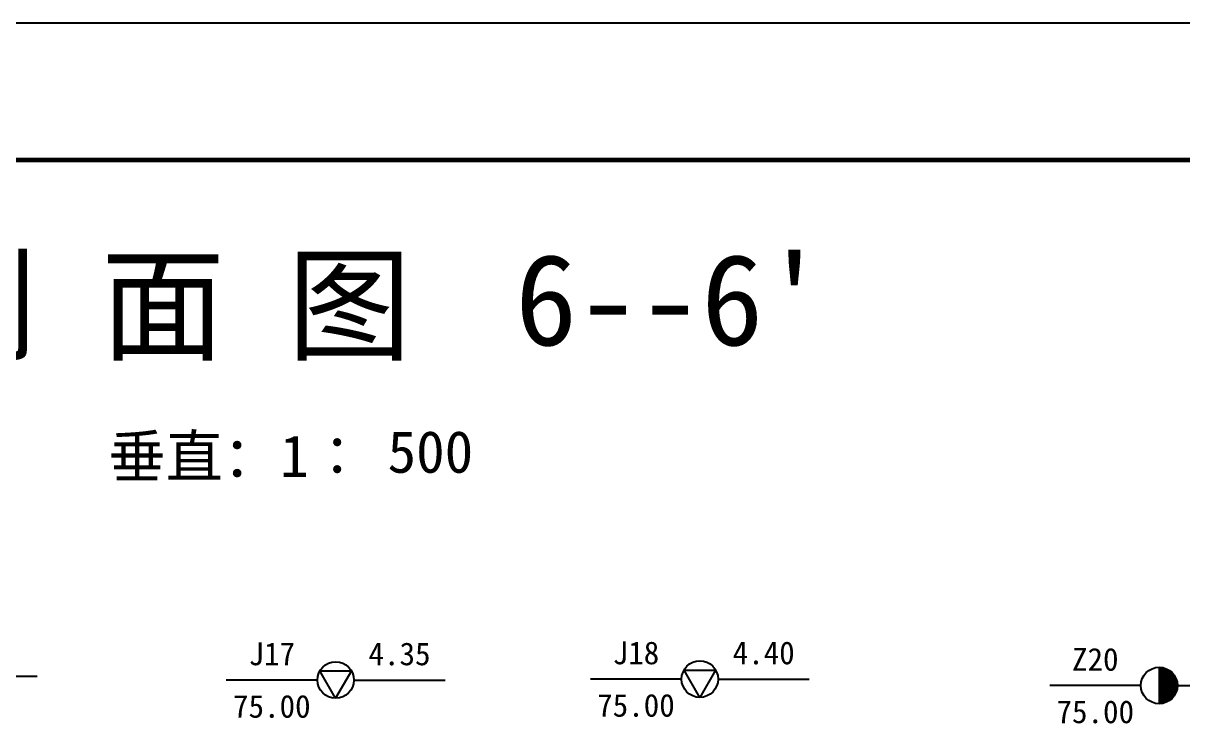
# Model space of a CAD drawing. Extents: x -37 to 3540, y -1485 to 297.
# Drawn here: x 2369.2 to 2496.4, y 220 to 297 of the extents above; entities that cross this region are included whole.
import ezdxf
from ezdxf.enums import TextEntityAlignment as Align

# ---------------------------------------------------------------- set-up
doc = ezdxf.new("R2010")
doc.units = 0
doc.layers.get('0').update_dxf_attribs({"linetype": 'CONTINUOUS'})
doc.layers.add('FRAME', color=7, linetype='CONTINUOUS')
doc.layers.add('HOLE', color=41, linetype='CONTINUOUS')
doc.styles.add('ST', font='')
doc.styles.get('ST').set_extended_font_data('SimSun')

# ---------------------------------------------------------------- blocks, each defined once
blk = doc.blocks.new('图头_剖面图A3')
at = {"style": 'ST'}
for s, height, p in [('工 程 地 质 剖 面 图', 10, (-15.09, 10.79)), ('比例尺：水平：1∶            垂直：1∶', 4.6, (-11.5, -5.76))]:
    blk.add_text(s, height=height, dxfattribs=at).set_placement(p, align=Align.MIDDLE_CENTER)
for tag, height, p in [('01_剖面号', 10, (64.41, 11.39)), ('03＿纵向比例', 4.6, (50.43, -5.28)), ('02_横向比例', 4.6, (-18.82, -5.99))]:
    blk.add_attdef(tag, text='', height=height, dxfattribs=at).set_placement(p, align=Align.MIDDLE_LEFT)
blk = doc.blocks.new('H_cpt_hole')
for p, q in [((-1.73, 1), (1.73, 1)), ((0, -2), (-1.73, 1)), ((1.73, 1), (0, -2))]:
    blk.add_line(p, q)
blk.add_circle((0, 0), 2)
blk = doc.blocks.new('H_sam_hole')
blk.add_line((0, 2), (0, -2))
at = {"const_width": 2}
blk.add_lwpolyline([(0, -1, 0.414214), (1, 0, 0.414214), (0, 1, 1)], format="xyb", dxfattribs=at)
blk.add_circle((0, 0), 2)

msp = doc.modelspace()

# ---------------------------------------------------------------- linework, layer by layer
at = {"layer": 'FRAME', "color": 245, "linetype": 'Continuous'}
msp.add_lwpolyline([(2148.75, 0), (2568.75, 0), (2568.75, 297), (2148.75, 297)], close=True, dxfattribs=at)
at = {"layer": 'FRAME', "linetype": 'Continuous', "const_width": 0.5}
msp.add_lwpolyline([(2168.75, 15), (2548.75, 15), (2548.75, 282), (2168.75, 282)], close=True, dxfattribs=at)
at = {"layer": 'HOLE', "linetype": 'Continuous'}
for points in [[(2360.77, 225.44), (2370.77, 225.44)], [(2401.49, 225), (2391.49, 225)], [(2405.49, 225), (2415.49, 225)], [(2441.41, 225.1), (2431.41, 225.1)], [(2445.41, 225.1), (2455.41, 225.1)], [(2491.76, 224.4), (2481.76, 224.4)], [(2495.76, 224.4), (2505.76, 224.4)]]:
    msp.add_lwpolyline(points, dxfattribs=at)

# ---------------------------------------------------------------- block references
at = {"layer": 'FRAME'}
ref = msp.add_blockref('图头_剖面图A3', (2358.75, 255.3), dxfattribs=at)
ref.add_attrib('01_剖面号', "6--6'", dxfattribs={"layer": '0', "height": 10, "style": 'ST'}).set_placement((2423.16, 266.69), align=Align.MIDDLE_LEFT)
ref.add_attrib('03＿纵向比例', '500', dxfattribs={"layer": '0', "height": 4.6, "style": 'ST'}).set_placement((2409.18, 250.02), align=Align.MIDDLE_LEFT)
at = {"layer": 'HOLE'}
for name, p in [('H_cpt_hole', (2403.49, 225)), ('H_cpt_hole', (2443.41, 225.1)), ('H_sam_hole', (2493.76, 224.4))]:
    msp.add_blockref(name, p, dxfattribs=at)

# ---------------------------------------------------------------- texts
at = {"layer": 'HOLE', "style": 'ST'}
for s, p in [('J17', (2396.49, 227.87)), ('4.35', (2410.49, 227.87)), ('J18', (2436.41, 227.98)), ('4.40', (2450.41, 227.98)), ('Z20', (2486.76, 227.27)), ('75.00', (2396.49, 222.12)), ('75.00', (2436.41, 222.23)), ('75.00', (2486.76, 221.52))]:
    msp.add_text(s, height=2.5, dxfattribs=at).set_placement(p, align=Align.MIDDLE_CENTER)

doc.saveas('drawing.dxf')
